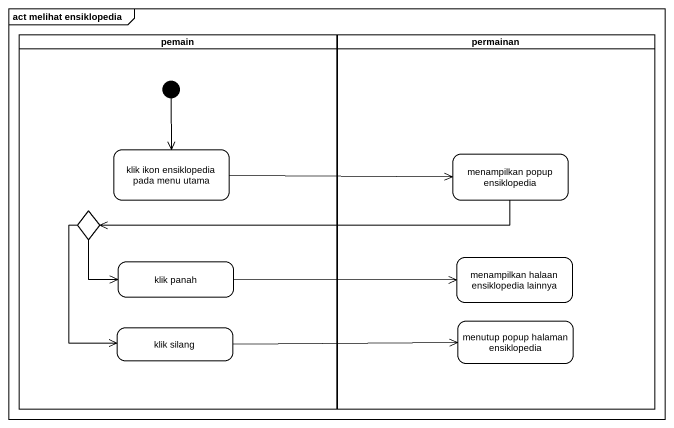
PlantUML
@startuml
mainframe act melihat ensiklopedia
hide empty description
state pemain <<partition>> {
  state "klik ikon ensiklopedia pada menu utama" as klik_ikon_ensiklopedia_pada
  state choice1 <<choice>>
  state "klik panah" as klik_panah
  state "klik silang" as klik_silang
  [*] --> klik_ikon_ensiklopedia_pada
}
state permainan <<partition>> {
  state "menampilkan popup ensiklopedia" as menampilkan_popup
  state "menampilkan halaan ensiklopedia lainnya" as menampilkan_halaan
  state "menutup popup halaman ensiklopedia" as menutup_popup_halaman
}
klik_ikon_ensiklopedia_pada -right-> menampilkan_popup
menampilkan_popup -left-> choice1
choice1 --> klik_panah
choice1 --> klik_silang
klik_panah -right-> menampilkan_halaan
klik_silang -right-> menutup_popup_halaman
@enduml
